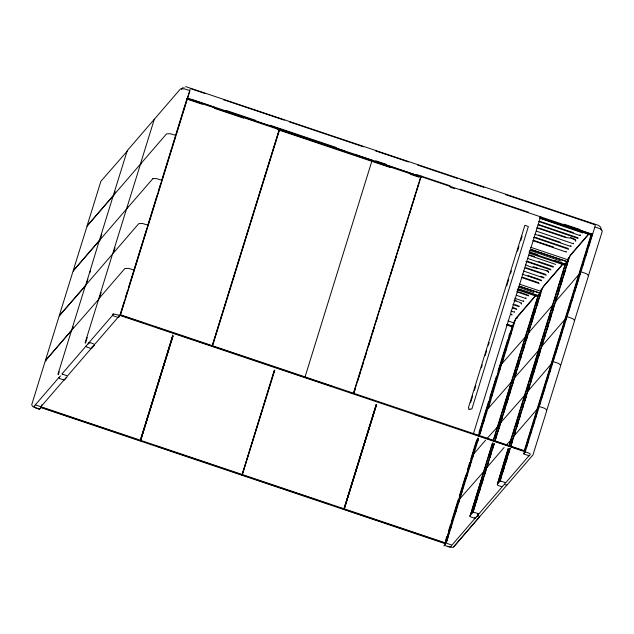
<?xml version="1.0" encoding="UTF-8"?>
<svg xmlns="http://www.w3.org/2000/svg" width="634" height="634" viewBox="0 0 634 634"><rect width="100%" height="100%" fill="white"/><g stroke="black" fill="none" stroke-linecap="round" stroke-linejoin="round"><path stroke-width="0.95" d="M141.025 163.96L140.669 163.279L154.252 119.406L154.744 119.279M528.764 332.034L528.962 332.596M601.27 230.087L600.691 227.154L598.385 225.339L185.619 86.596M514.578 435.835L514.229 435.154L527.813 391.281L551.208 364.098M506.114 457.471L501.922 471.221L508.619 450.433L507.977 451.456M534.082 367.054L530.983 377.23L537.711 356.459L532.932 370.835M594.763 227.043L595.183 225.427M189.606 90.678L189.899 89.584M376.533 404.579L344.167 509.308L376.588 404.579M40.322 408.296L41.812 404.754M57.94 374.306L71.523 330.433M71.832 329.418L85.416 285.546L112.527 254.044L98.983 297.94M113.209 195.771L99.625 239.652L99.974 240.326M113.518 194.765L127.244 150.654L180.428 88.982L184.161 88.823L189.217 90.353M58.36 374.591L59.231 371.786M72.26 329.704L73.124 326.898M87.016 282.011L87.888 279.214M89.909 272.683L90.488 270.813M100.338 238.994L101.781 234.326M113.946 195.042L115.095 191.31M85.091 342.828L98.801 298.749M112.884 253.053L126.459 209.18M126.776 208.166L140.502 164.063L166.536 133.869L170.269 133.711L175.325 135.24M85.511 343.105L87.246 337.502M99.411 298.218L101.139 292.615M113.589 252.395L115.039 247.728M127.196 208.443L127.775 206.573M113.177 313.703L112.59 315.589L118.534 317.594L119.398 316.073M118.883 315.898L118.629 316.715L119.604 316.358M124.098 301.832L120.016 315.035L143.435 322.92M125.27 298.059L127.315 291.458M128.48 287.685L146.929 228.01M147.46 226.378L157.089 195.248M158.223 191.523L160.885 182.988M161.472 181.102L171.695 148.094M172.115 146.636L175.483 135.827M175.895 134.424L186.879 98.952M120 315.375L120.159 314.868M120.412 314.456L133.996 270.583M134.313 269.569L147.888 225.696M148.205 224.682L161.789 180.809M162.098 179.794L175.681 135.922M175.998 134.907L189.574 91.034M189.938 90.599L120.309 315.542L525.055 451.765L523.28 453.825L529.224 455.822L530.135 454.768L530.175 453.865L529.366 453.334L525.309 451.796M172.86 334.974L140.233 440.701L172.654 335.972M140.439 440.765L172.86 336.044M212.438 346.243L279.737 129.249M274.371 370.177L242.037 474.961L274.459 370.232M242.243 475.032L274.784 370.319M304.914 377.365L372.103 160.339M353.455 393.112L420.825 176.529M353.915 393.278L355.373 388.563M357.711 381.01L360.92 370.636M361.507 368.75L363.551 362.141M364.716 358.368L366.183 353.653M368.512 346.101L371.73 335.727M372.309 333.841L374.353 327.231M376.113 321.573L377.571 316.857M379.909 309.305L382.532 300.817M383.705 297.045L385.749 290.435M387.501 284.777L388.959 280.062M390.71 274.395L393.928 264.021M394.507 262.135L396.551 255.526M398.303 249.867L401.52 239.486M402.099 237.599L404.73 229.112M405.903 225.339L407.361 220.616M409.699 213.072L412.908 202.69M413.495 200.804L415.539 194.202M416.704 190.43L418.749 183.82M420.5 178.162L421.23 176.101M421.079 176.609L353.677 393.46M376.176 404.444L343.842 509.229L376.263 404.5M344.048 509.3L376.469 404.571M470.594 402.606L472.631 396.028M474.375 390.386L475.833 385.686M481.357 367.831L482.236 365.01M485.145 355.611L486.595 350.911M488.339 345.268L489.218 342.455M506.709 285.926L508.745 279.348M510.497 273.706L511.369 270.892M517.479 251.151L518.929 246.452M520.68 240.817L522.131 236.117M473.249 434.266L540.715 216.321M445.369 541.143L446.827 536.419M448.587 530.745L450.631 524.128M451.218 522.242L458.239 499.552M459.412 495.772L462.043 487.269M462.63 485.375L465.847 474.985M467.599 469.311L469.651 462.693M470.824 458.913L476.673 440.012M479.011 432.451L481.063 425.834M481.642 423.948L488.663 401.259M489.836 397.478L496.271 376.691M498.031 371.017L500.075 364.399M500.662 362.513L507.683 339.824M508.856 336.044L509.736 333.215M445.195 543.164L477.664 438.252M478.543 435.415L512.486 325.781M445.662 542.704L478.084 437.975M478.662 436.089L513.873 322.231M512.858 326.003L513.897 322.651M445.662 543.473L446.542 540.644M447.129 538.757L449.173 532.148M450.925 526.489L451.796 523.66M454.721 514.222L457.344 505.734M458.517 501.962L459.975 497.238M462.313 489.694L463.185 486.864M465.522 479.312L468.154 470.824M469.319 467.052L471.363 460.442M473.115 454.784L473.994 451.955M476.919 442.516L477.79 439.687M480.715 430.248L482.173 425.533M488.307 405.72L490.351 399.119M491.516 395.347L492.975 390.623M495.312 383.079L496.192 380.249M499.109 370.811L501.153 364.209M502.905 358.543L504.371 353.827M506.709 346.283L508.167 341.56M510.505 334.015L512.549 327.413M446.471 541.935L447.929 537.212M450.267 529.667L451.146 526.838M455.236 513.627L456.108 510.798M458.445 503.253L459.317 500.416M461.076 494.758L461.948 491.929M466.624 476.831L467.496 474.002M469.247 468.344L470.127 465.507M472.465 457.962L473.336 455.133M477.426 441.922L478.305 439.093M480.057 433.434L481.515 428.711M483.266 423.052L484.146 420.223M488.235 407.012L489.694 402.297M491.445 396.638L492.325 393.801M499.624 370.216L500.503 367.387M502.255 361.729L503.127 358.892M505.464 351.347L506.344 348.518M510.433 335.307L511.305 332.478M446.352 542.641L459.935 498.768M460.252 497.753L473.828 453.881M474.145 452.866L478.48 438.863M479.344 436.065L487.728 408.993L511.646 381.7M501.621 364.106L488.267 408.581M492.285 443.317L470.087 516.124L470.143 515.545M493.165 440.487L537.822 296.205M492.8 442.722L470.325 515.331L472.362 512.969M493.387 440.836L538.631 294.667M472.489 509.807L474.533 503.206M476.285 497.555L477.156 494.726M478.615 490.011L479.494 487.181M481.246 481.523L482.704 476.808M483.869 473.035L485.335 468.32M489.416 455.117L491.168 449.458M492.047 446.629L492.919 443.8M495.257 436.255L496.137 433.426M497.595 428.711L499.346 423.052M500.218 420.223L501.676 415.508M503.428 409.849L504.307 407.02M506.059 401.362L507.517 396.646M508.397 393.817L510.148 388.166M511.606 383.451L512.478 380.622M514.229 374.963L515.688 370.248M516.861 366.476L518.319 361.76M519.777 357.045L520.942 353.273M522.408 348.557L523.866 343.842M525.031 340.07L526.489 335.354M528.241 329.696L529.121 326.867M530.579 322.151L532.33 316.493M533.202 313.664L534.668 308.948M536.419 303.29L537.291 300.461M540.231 292.71L541.381 289.009M493.854 443.919L472.544 512.755C474.43 511.757 481.547 514.071 476.697 516.409M494.726 441.09L540.556 293.035M473.186 511.527L486.769 467.654L504.109 447.485M494.306 443.309L487.078 466.64L487.403 467.298M494.885 441.438L500.812 422.537L524.904 395.101M514.554 377.88L500.979 421.753L501.288 422.426M514.871 376.865L529.691 329.22M528.764 331.978L542.419 287.852L562.881 264.243M473.067 512.169L475.104 505.567M475.983 502.738L477.735 497.08M479.193 492.364L480.073 489.535M481.824 483.877L483.282 479.161M484.447 475.389L485.906 470.674M487.364 465.958L488.537 462.186M489.995 457.471L491.453 452.755M492.618 448.983L494.084 444.268M495.836 438.609L496.707 435.78M498.166 431.065L499.917 425.406M500.797 422.577L502.255 417.861M504.006 412.211L504.878 409.382M506.629 403.723L508.096 399.008M509.554 394.293L510.719 390.52M512.177 385.805L513.057 382.976M514.808 377.317L516.266 372.602M518.018 366.943L518.897 364.114M520.356 359.399L521.52 355.626M522.979 350.911L524.437 346.196M526.188 340.537L527.068 337.708M531.157 324.505L532.909 318.847M534.367 314.131L535.239 311.302M536.99 305.651L537.87 302.822M539.328 298.107L540.493 294.334M553.434 266.676L553.276 267.176L527.337 258.307M539.827 406.616C541.935 407.789 546.302 407.805 546.706 410.784L532.988 454.879L506.938 485.089L504.252 484.463L505.655 482.728L500.139 480.865L497.238 484.638L508.056 448.61M508.928 445.781L564.973 264.719M497.476 483.845L508.278 448.951M509.15 446.122L565.782 263.181M498.475 482.102L501.098 473.614M505.187 460.411L508.69 449.094M510.441 443.435L511.9 438.72M513.651 433.062L514.531 430.232M515.989 425.517L517.74 419.859M518.612 417.029L520.07 412.314M521.822 406.656L522.701 403.826M524.453 398.168L525.911 393.452M526.791 390.623L528.542 384.965M530 380.249L530.872 377.42M538.171 353.851L539.336 350.079M540.802 345.364L542.26 340.648M543.425 336.876L544.883 332.161M546.635 326.502L547.514 323.673M548.973 318.957L550.724 313.299M551.596 310.47L553.062 305.754M554.813 300.096L555.685 297.267M557.437 291.608L558.895 286.893M560.353 282.178L561.526 278.405M562.984 273.69L563.856 270.861M568.532 257.531L566.978 261.691L530.42 249.392M499.695 481.269L509.91 448.27M510.497 446.384L567.707 261.549M500.337 480.041L510.164 448.309M510.742 446.439L514.063 435.938L537.315 408.985M589.018 233.93L569.641 256.39L555.978 300.968M500.218 480.683L501.676 475.968M502.841 472.195L504.299 467.48M505.758 462.765L506.931 458.992M508.389 454.277L509.847 449.561M511.012 445.789L512.478 441.074M514.206 435.399L515.101 432.586M516.559 427.871L518.311 422.212M519.191 419.383L520.649 414.668M522.4 409.009L523.272 406.18M524.738 401.465L526.489 395.814M527.948 391.099L529.113 387.326M530.571 382.611L531.451 379.782M533.202 374.123L534.66 369.408M536.118 364.693L537.291 360.92M538.749 356.205L539.914 352.433M541.373 347.717L542.831 343.002M544.582 337.343L545.462 334.514M546.92 329.799L548.085 326.027M549.551 321.311L551.303 315.653M552.761 310.937L553.633 308.108M555.384 302.45L556.264 299.62M557.722 294.905L559.473 289.255M560.931 284.539L562.096 280.767M563.563 276.052L565.021 271.336M566.186 267.564L567.644 262.848M582.971 232.424L582.812 232.932L540.01 218.381M524.159 450.988L591.157 234.548M524.683 450.742L591.696 234.247M591.91 234.326L592.069 233.827M592.211 233.653L592.053 234.16L187.315 97.929M526.339 447.533L528.368 441.002M530.674 433.537L531.546 430.732M532.988 426.064L534.145 422.331M535.587 417.663L536.744 413.931M539.368 405.451L540.525 401.718M541.396 398.913L542.26 396.115M542.839 394.245L545.438 385.844M546.88 381.177L548.038 377.444M549.488 372.776L550.637 369.043M552.087 364.376L552.666 362.505M553.268 360.564L553.847 358.693M555.289 354.026L557.024 348.431M557.888 345.625L558.752 342.828M559.331 340.957L561.938 332.557M563.38 327.889L564.537 324.156M565.98 319.488L566.558 317.626M568.603 311.009L570.338 305.406M571.781 300.738L573.516 295.135M574.388 292.337L575.252 289.54M575.831 287.67L578.43 279.269M579.872 274.601L580.451 272.739M582.503 266.122L583.652 262.389M585.681 255.851L587.409 250.248M588.281 247.45L590.016 241.847M590.88 239.05L592.616 233.447M525.57 450.822L539.154 406.949M539.471 405.934L553.046 362.062M553.363 361.047L566.939 317.174M567.256 316.16L580.839 272.287M581.148 271.273L594.732 227.4M529.263 455.41L505.948 482.49M88.134 344.088C88.388 340.45 95.037 344.991 94.276 344.238L94.442 344.27M87.112 225.966L73.393 270.06L73.576 271.059M126.428 209.157L73.084 271.075L59.501 314.947L59.683 315.946M85.907 285.427L59.192 315.962L45.608 359.835L45.925 361.079M71.484 330.417L45.291 360.849L31.716 404.722C32.152 407.765 36.653 407.733 38.785 408.962M588.566 275.33L602.284 231.236C601.88 228.256 597.513 228.24 595.405 227.067M574.673 320.218L588.392 276.123C587.987 273.143 583.621 273.127 581.513 271.954M560.781 365.105L574.499 321.01C574.087 318.03 569.72 318.014 567.612 316.841M546.888 409.992L560.607 365.897C560.194 362.917 555.828 362.902 553.72 361.729M528.455 332.993L552.483 305.303M506.899 485.073L479.787 516.575M564.173 264.949L564.886 263.863L554.576 260.392M504.062 484.677L502.516 486.373M453.572 546.976L479.637 516.734M113.169 195.755L87.127 225.958L113.018 195.985M113.351 195.541L140.32 164.269M126.61 208.951L152.897 178.63M73.235 270.845L99.126 240.872M112.717 253.838L138.751 223.643L142.476 223.485L147.532 225.015M59.334 315.732L85.233 285.76M71.666 330.203L99.158 298.828M98.817 298.725L124.85 268.531L128.583 268.372L133.639 269.902M45.442 360.619L71.341 330.647M34.236 406.132L58.574 377.904M62.164 373.743L85.733 346.418M41.107 406.521L64.359 379.568M65.017 378.91L66.538 377.143M67.941 375.415L91.51 348.082M94.197 345.07L91.756 347.289M95.092 343.929L118.336 316.968M64.311 380.115L67.37 376.564M91.462 348.629L94.521 345.078M39.157 409.643L39.768 408.93M39.863 408.827L40.227 408.399M535.595 295.444L516.306 317.808L513.683 322.801L508.072 320.915M562.746 263.958L543.457 286.322L540.834 291.323L519.341 284.087M588.614 233.962L570.608 254.844L567.985 259.837L530.603 247.252M535.682 295.777L515.513 319.219L502.033 363.599M516.742 318.553L517.273 317.935M539.645 293.391L537.608 295.753L517.923 289.128M566.796 261.905L564.759 264.267L529.136 252.277M540.85 292.924L537.648 296.641L517.336 289.809M568.001 261.438L564.799 265.155L529.485 253.275M501.771 363.876L525.538 336.812M579 274.324L555.606 301.507L542.07 345.831M514.705 377.65L538.797 350.214M565.1 319.211L541.705 346.394L528.304 390.845M473.978 453.651L485.604 440.17M486.896 438.673L497.753 426.587M460.086 498.538L483.853 471.474M506.027 445.266L511.004 439.988M443.903 545.866L444.513 545.161M444.608 545.05L444.973 544.63M445.068 544.519L445.678 543.813L40.933 407.583M524.873 452.28L525.261 451.836M475.215 518.129L451.963 545.089L446.716 543.322M478.797 513.976L502.366 486.643M451.622 545.819L450.116 547.023L444.497 545.494M475.286 518.438L478.345 514.887M479.605 516.781L453.556 546.984L452.248 547.404L447.319 546.46M181.482 89.117L182.846 87.635M60.753 375.954C59.2 376.192 59.239 378.427 58.835 377.602L59.525 377.856M140.399 164.238L140.843 164.166M152.913 178.622L156.376 178.598L161.424 180.127M62.615 374.274C60.642 373.505 68.306 376.247 67.125 375.724L67.291 375.756M474.921 517.732L475.143 517.819M183.765 87.785L184.209 87.746M127.593 150.765L100.869 181.3L87.294 225.173L87.468 226.172M89.465 342.598L89.053 342.566L89.766 342.788M61.902 374.052L62.314 374.084M64.082 379.473L64.502 379.504L63.947 379.409M500.741 481.111L500.028 480.889L500.44 480.921M473.59 512.597L472.877 512.375L473.289 512.407M89.545 342.629L89.053 342.566L89.6 342.669M474.977 517.764L475.476 517.835M86.676 346.37L85.986 346.116L86.422 346.346L85.986 346.116L113.652 314.036L119.358 315.241M500.028 480.889L500.575 480.992M472.877 512.375L473.424 512.478M514.269 300.104L516.203 300.484M514.111 300.611L519.032 302.061L521.069 303.25L521.449 304.146M99.8 240.54L99.276 240.643L85.788 284.983M190.755 88.689L204.956 93.475M223.469 99.697L284.214 120.143M289.366 121.887L363.456 146.826M375.423 150.844L408.47 161.971M417.481 164.998L457.669 178.526M460.561 179.493L483.924 187.363M505.417 194.598L595.104 224.793M226.821 110.673L255.867 120.444M269.918 125.175L336.44 147.563M375.788 160.806L386.09 164.277M417.014 174.683L450.172 185.841M460.11 189.194L528.582 212.232M564.109 224.19L580.031 229.556M192.554 99.903L214.126 107.17M224.278 110.585L315.312 141.224M326.336 144.932L344.357 150.995M356.157 154.973L371.999 160.299M377.072 162.011L420.873 176.751M572.962 227.939L590.761 233.93M186.8 98.532L421.024 177.362M450.069 187.141L454.752 188.718M540.01 217.414L591.546 234.754M188.346 99.538L202.405 104.261M214.585 108.366L243.622 118.138M277.351 129.494L390.718 167.645M410.396 174.271L418.828 177.108M539.692 217.787L591.221 235.135M540.596 221.583L573.39 232.623M538.567 221.464L580.427 235.697M539.146 224.666L577.986 237.774M538.052 224.856L578.042 238.455M538.67 227.931L565.797 237.061M536.649 227.812L565.647 237.568L570.346 238.019L573.334 239.089L575.371 240.278L575.751 241.182L575.529 239.771L573.493 238.582M536.285 231.117L573.461 243.773L573.405 243.091M538.741 234.952L560.29 242.204M534.834 234.2L571.076 246.539M535.421 237.401L568.215 248.441M533.392 237.274L568.69 249.305M533.971 240.476L553.648 247.102M532.877 240.674L566.313 252.063L566.257 251.381M531.3 249.511L566.923 261.501M529.715 250.264L561.011 261.073M529.263 251.872L537.695 254.709M529.881 255.034L534.565 256.611M528.788 255.225L555.661 264.418M538.741 261.588L552.793 266.312M527.924 261.509L549.472 268.761M525.895 261.39L550.891 269.941L550.407 269.078M533.035 266.66L537.711 268.237M525.396 264.647C532.608 268.745 541.135 267.817 548.22 271.764L548.6 272.66L548.378 271.257L547.015 270.464M526.149 267.77L545.826 274.395M525.055 267.96L546.31 275.259M540.636 276.21L543.441 277.161M523.613 271.043L543.924 278.025L543.869 277.343M527.94 275.505L540.12 279.61M522.162 274.126L541.539 280.783L541.064 279.919M522.749 277.327L538.678 282.685M521.655 277.518L539.162 283.549M520.086 286.362L539.772 292.987M519.206 286.235L539.827 293.177M518.247 287.028L533.86 292.551M518.049 288.724L537.735 295.349M518.66 291.886L527.092 294.723M516.623 291.759L528.51 295.904M516.116 295.151L526.125 298.662M514.673 298.234L523.739 301.427L523.684 300.746M514.927 304.621L517.74 305.564M512.898 304.494L519.159 306.745M513.485 307.696L516.29 308.639M512.391 307.886L516.773 309.511M510.941 310.969L514.388 312.269L514.34 311.587M507.057 324.315L512.676 326.209M508.183 324.901L512.835 326.47M506.542 324.909L512.169 326.803M535.635 363.306L536.253 363.512M535.397 364.605L536.015 364.812M534.969 366.119L535.587 366.333M533.725 367.569L535.017 368.013M533.654 369.701L534.272 369.907M468.558 409.184L470 409.667L470.666 408.954L471.878 408.993L528.36 226.528L525.332 225.442L524.841 225.403L468.36 407.876L469.152 408.502M120.286 314.718L525.031 450.948M155.615 327.017L331.756 386.304M349.556 392.295L352.369 393.238M474.169 434.235L478.852 435.812M481.658 436.755L521.948 450.314M415.373 414.787L429.376 419.502M524.445 452.478L524.96 452.652M523.985 453.009L524.5 453.183M506.304 458.58L506.923 458.786M505.203 459.856L506.495 460.3M504.561 463.676L505.179 463.882M504.395 464.167L505.013 464.381M502.532 470.182L503.15 470.388M502.445 470.452L503.063 470.658M86.66 347.012L90.607 348.343M497.635 485.335L501.581 486.666M477.885 515.791L479.328 516.274M59.509 378.498L63.455 379.829M470.483 516.821L474.43 518.152M40.909 406.766L445.654 542.989M40.639 407.083L139.012 440.194M156.812 446.185L329.204 504.204M340.45 507.993L444.442 542.997M39.34 409.12L35.005 407.567L34.078 406.64M35.33 404.857L40.568 406.64M570.505 237.52L572.748 238.313M477.846 514.031L478.266 514.079M579.944 234.834L580.372 235.016M570.592 245.675L571.02 245.857M528.027 295.04L528.455 295.222M525.641 297.798L526.069 297.98M518.675 305.881L519.103 306.063M511.527 314.171L511.955 314.353M511.369 314.678L512.01 315.035M505.25 482.561L505.417 482.601M478.099 514.047L478.535 514.277L478.179 514.055M470.246 516.155L469.81 515.925L470.174 516.147M521.227 302.743L521.6 303.638M474.763 502.54L481.468 481.919L474.763 502.54M503.856 408.573L510.56 387.945L503.856 408.573M172.923 336.044L140.566 440.781L172.979 336.052M279.412 129.17L212.152 346.116L279.412 129.17"/></g></svg>
